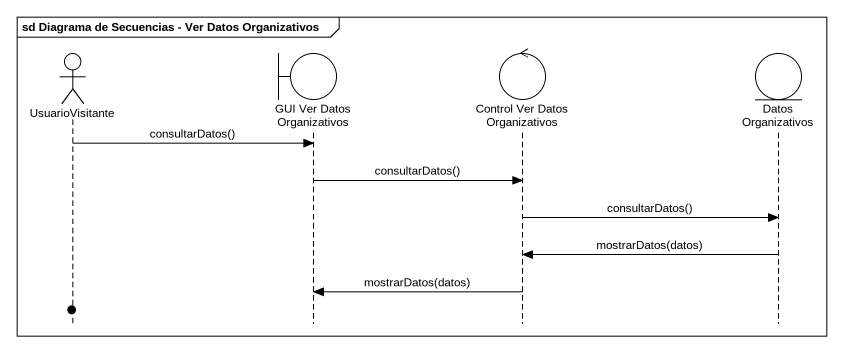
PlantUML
@startuml
mainframe sd Diagrama de Secuencias - Ver Datos Organizativos
hide footbox
actor UsuarioVisitante
boundary "GUI Ver Datos Organizativos" as GUI_Ver_Datos_Organizativos
control "Control Ver Datos Organizativos" as Control_Ver_Datos
entity "Datos Organizativos" as Datos_Organizativos

UsuarioVisitante -> GUI_Ver_Datos_Organizativos : consultarDatos()
GUI_Ver_Datos_Organizativos -> Control_Ver_Datos : consultarDatos()
Control_Ver_Datos -> Datos_Organizativos : consultarDatos()
Datos_Organizativos -> Control_Ver_Datos : mostrarDatos(datos)
Control_Ver_Datos -> GUI_Ver_Datos_Organizativos : mostrarDatos(datos)
@enduml
